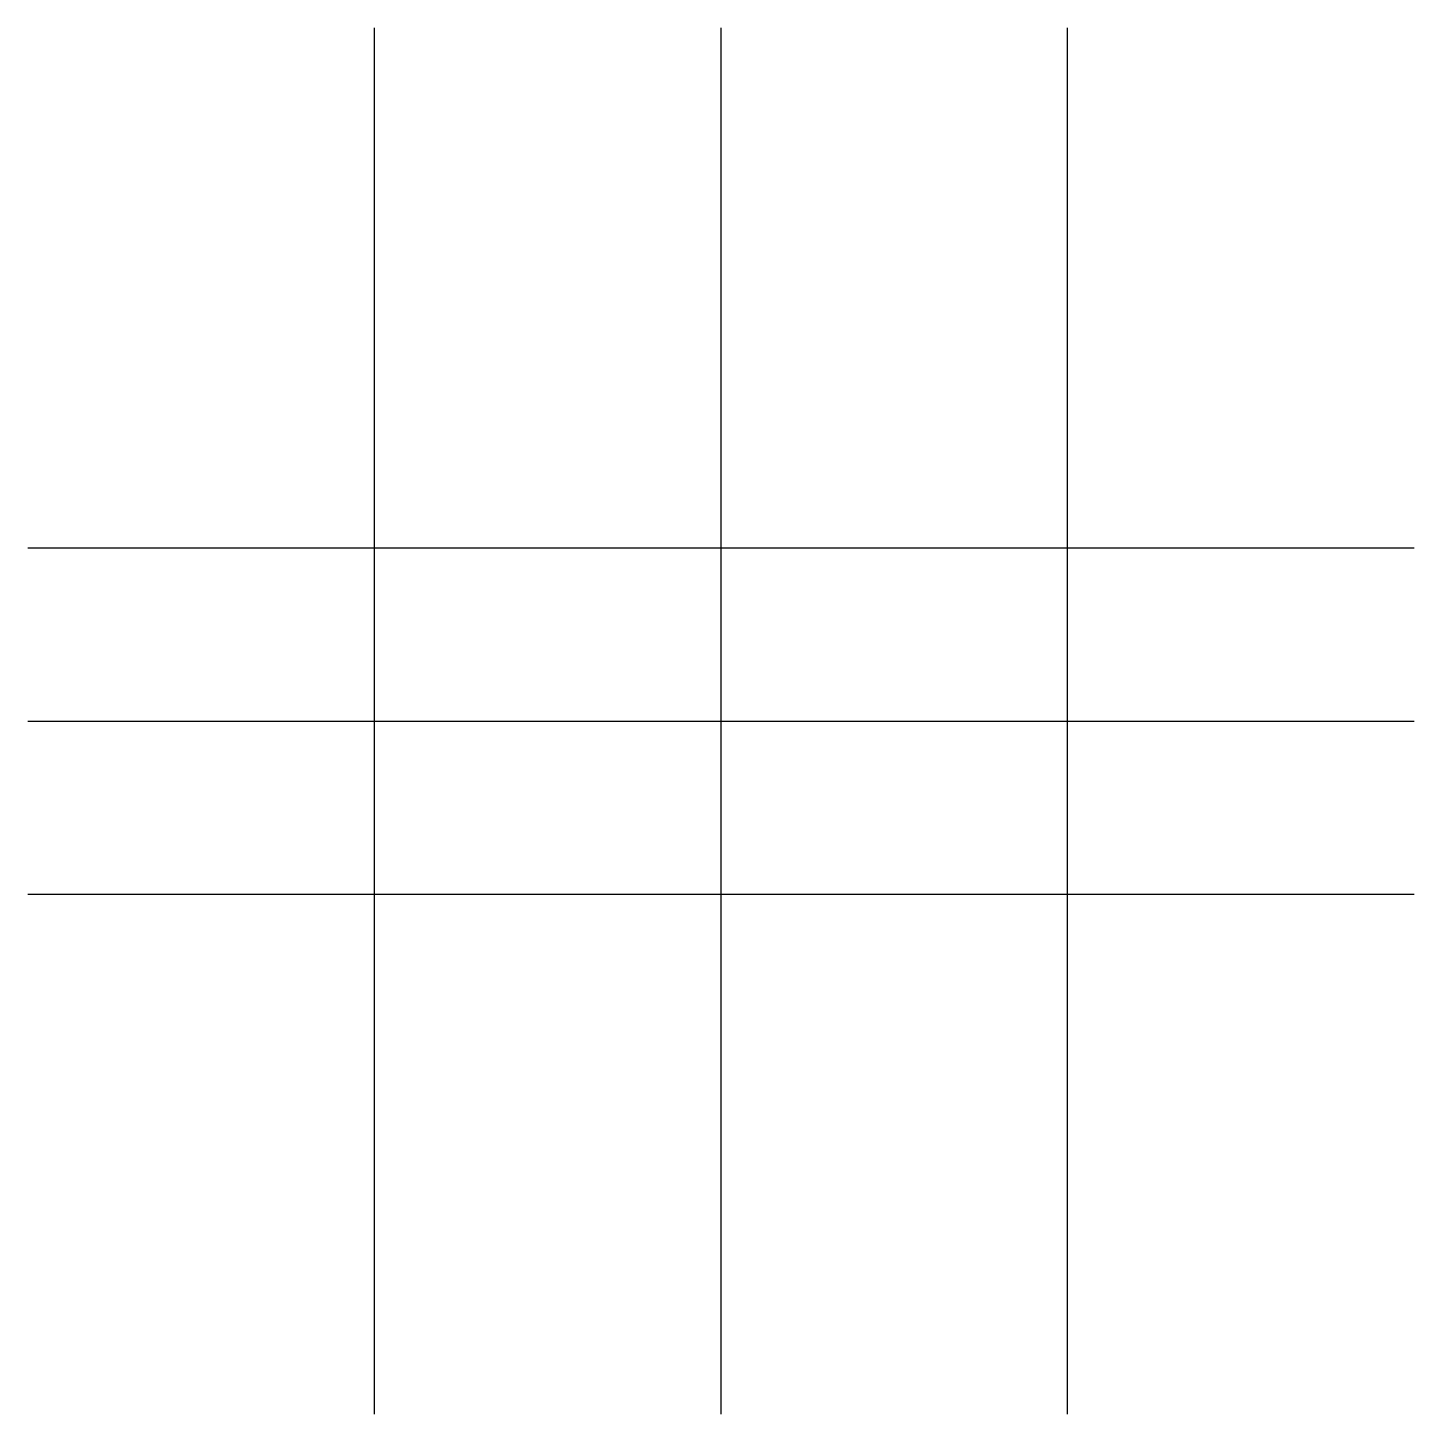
# Model space of a CAD drawing. Header units: inches. Extents: x -50 to 50, y -50 to 50.
import ezdxf

# ---------------------------------------------------------------- set-up
doc = ezdxf.new("R2010")
doc.units = ezdxf.units.IN
doc.header["$MEASUREMENT"] = 0

msp = doc.modelspace()

# ---------------------------------------------------------------- linework, layer by layer
for points in [[(-25, -50), (-25, 50)], [(0, -50), (0, 50)], [(25, -50), (25, 50)], [(-50, 12.5), (50, 12.5)], [(-50, 0), (50, 0)], [(-50, -12.5), (50, -12.5)]]:
    msp.add_lwpolyline(points)
at = {"extrusion": (0, -1, 0), "elevation": 50}
msp.add_lwpolyline([(0, 50), (0, 0)], dxfattribs=at)

doc.saveas('drawing.dxf')
